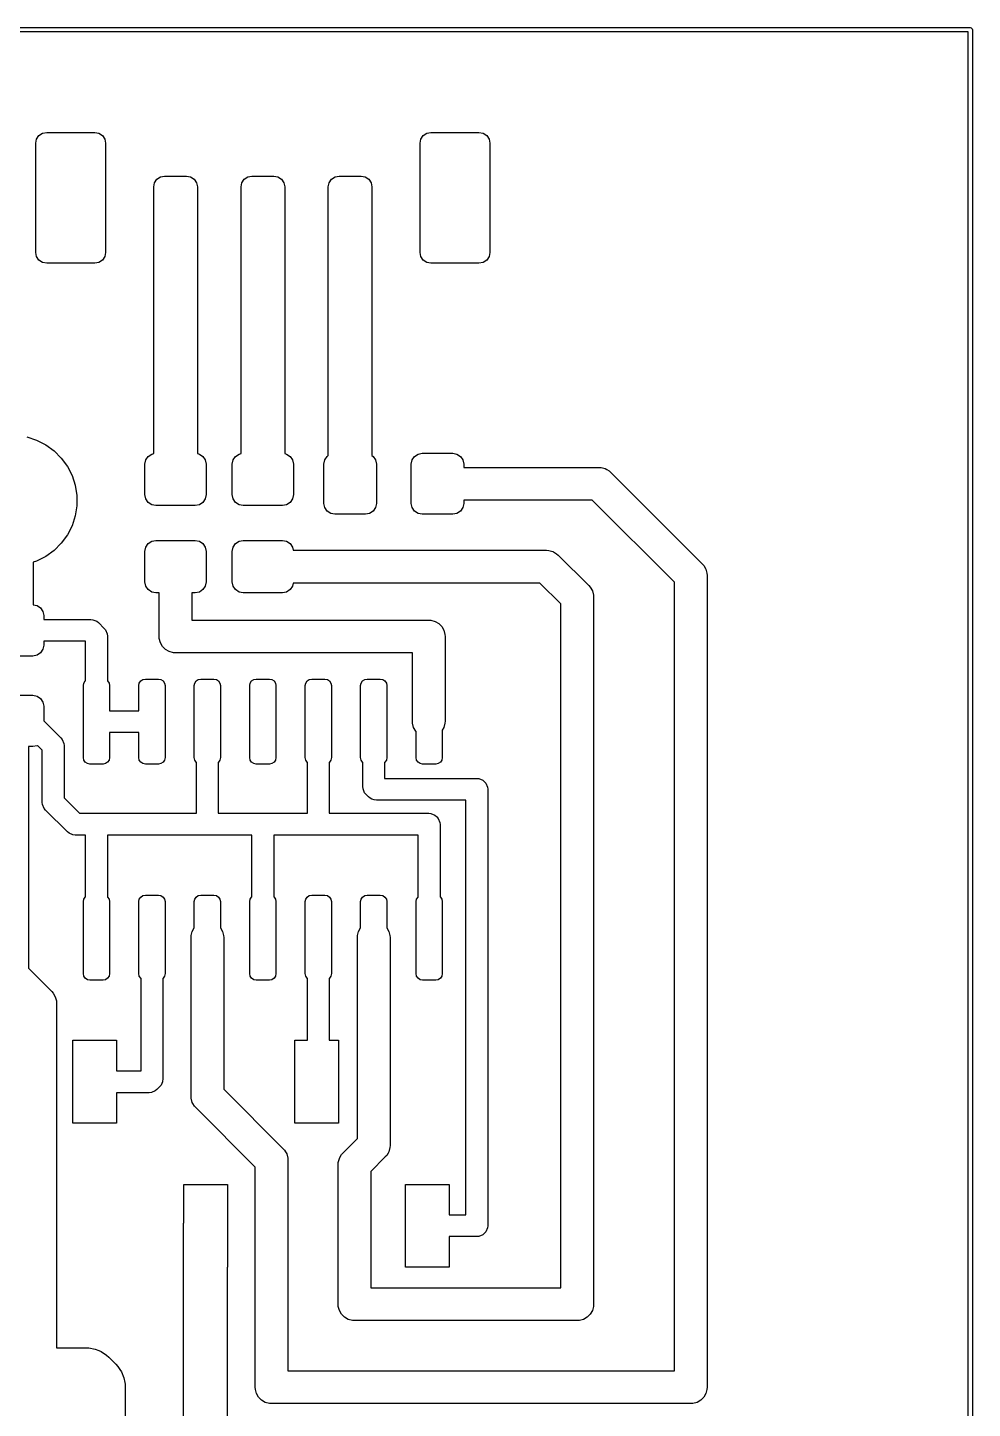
# Model space of a CAD drawing. Header units: millimetres. Extents: x 112.3 to 187.7, y -128.1 to -63.8.
# Drawn here: x 166.11 to 187.75, y -95.38 to -63.75 of the extents above; entities that cross this region are included whole.
import ezdxf

# ---------------------------------------------------------------- set-up
doc = ezdxf.new("R2010")
doc.units = ezdxf.units.MM
doc.layers.add('F.Cu', color=13, linetype='CONTINUOUS', true_color=0xc83434)

msp = doc.modelspace()

# ---------------------------------------------------------------- linework, layer by layer
at = {"layer": 'F.Cu', "linetype": 'CONTINUOUS'}
for p, q in [((112.4, -63.75), (187.699999, -63.75)), ((187.649999, -63.85), (112.45, -63.85)), ((187.649999, -128.049999), (187.649999, -63.85)), ((187.699999, -63.75), (187.719133, -63.753806)), ((187.719133, -63.753806), (187.746193, -63.780866)), ((187.746193, -63.780866), (187.749999, -63.8)), ((187.749999, -63.8), (187.749999, -128.099999)), ((166.3, -66.4), (166.31903, -66.304329)), ((166.3, -68.9), (166.3, -66.4)), ((166.31903, -66.304329), (166.373223, -66.223223)), ((166.373223, -66.223223), (166.454329, -66.16903)), ((166.454329, -66.16903), (166.55, -66.15)), ((166.55, -66.15), (167.65, -66.15)), ((167.65, -66.15), (167.745671, -66.16903)), ((167.745671, -66.16903), (167.826777, -66.223223)), ((167.826777, -66.223223), (167.88097, -66.304329)), ((167.88097, -66.304329), (167.9, -66.4)), ((167.9, -66.4), (167.9, -68.9)), ((175.1, -66.4), (175.11903, -66.304329)), ((175.1, -68.9), (175.1, -66.4)), ((175.11903, -66.304329), (175.173223, -66.223223)), ((175.173223, -66.223223), (175.254329, -66.16903)), ((175.254329, -66.16903), (175.35, -66.15)), ((175.35, -66.15), (176.45, -66.15)), ((176.45, -66.15), (176.545671, -66.16903)), ((176.545671, -66.16903), (176.626777, -66.223223)), ((176.626777, -66.223223), (176.68097, -66.304329)), ((176.68097, -66.304329), (176.7, -66.4)), ((176.7, -66.4), (176.7, -68.9)), ((169, -67.4), (169.01903, -67.304329)), ((169.01903, -67.304329), (169.073223, -67.223223)), ((169.073223, -67.223223), (169.154329, -67.16903)), ((169.154329, -67.16903), (169.25, -67.15)), ((169.25, -67.15), (169.75, -67.15)), ((169.75, -67.15), (169.845671, -67.16903)), ((169.845671, -67.16903), (169.926777, -67.223223)), ((169.926777, -67.223223), (169.98097, -67.304329)), ((169.98097, -67.304329), (170, -67.4)), ((171, -67.4), (171.01903, -67.304329)), ((171.01903, -67.304329), (171.073223, -67.223223)), ((171.073223, -67.223223), (171.154329, -67.16903)), ((171.154329, -67.16903), (171.25, -67.15)), ((171.25, -67.15), (171.75, -67.15)), ((171.75, -67.15), (171.845671, -67.16903)), ((171.845671, -67.16903), (171.926777, -67.223223)), ((171.926777, -67.223223), (171.98097, -67.304329)), ((171.98097, -67.304329), (172, -67.4)), ((173, -67.4), (173.01903, -67.304329)), ((173.01903, -67.304329), (173.073223, -67.223223)), ((173.073223, -67.223223), (173.154329, -67.16903)), ((173.154329, -67.16903), (173.25, -67.15)), ((173.25, -67.15), (173.75, -67.15)), ((173.75, -67.15), (173.845671, -67.16903)), ((173.845671, -67.16903), (173.926777, -67.223223)), ((173.926777, -67.223223), (173.98097, -67.304329)), ((173.98097, -67.304329), (174, -67.4)), ((169, -69.9), (169, -67.4)), ((170, -67.4), (170, -69.9)), ((171, -69.9), (171, -67.4)), ((172, -67.4), (172, -69.9)), ((173, -69.9), (173, -67.4)), ((174, -67.4), (174, -69.9)), ((166.31903, -68.995671), (166.3, -68.9)), ((167.9, -68.9), (167.88097, -68.995671)), ((175.11903, -68.995671), (175.1, -68.9)), ((176.7, -68.9), (176.68097, -68.995671)), ((166.373223, -69.076777), (166.31903, -68.995671)), ((166.454329, -69.13097), (166.373223, -69.076777)), ((166.55, -69.15), (166.454329, -69.13097)), ((167.65, -69.15), (166.55, -69.15)), ((167.745671, -69.13097), (167.65, -69.15)), ((167.826777, -69.076777), (167.745671, -69.13097)), ((167.88097, -68.995671), (167.826777, -69.076777)), ((175.173223, -69.076777), (175.11903, -68.995671)), ((175.254329, -69.13097), (175.173223, -69.076777)), ((175.35, -69.15), (175.254329, -69.13097)), ((176.45, -69.15), (175.35, -69.15)), ((176.545671, -69.13097), (176.45, -69.15)), ((176.626777, -69.076777), (176.545671, -69.13097)), ((176.68097, -68.995671), (176.626777, -69.076777)), ((169, -73.509945), (169, -69.9)), ((170, -69.9), (170, -73.509945)), ((171, -73.509945), (171, -69.9)), ((172, -69.9), (172, -73.509945)), ((173, -73.555331), (173, -69.9)), ((174, -69.9), (174, -73.555331)), ((166.094049, -73.128398), (166.317906, -73.201134)), ((166.317906, -73.201134), (166.527629, -73.307993)), ((166.527629, -73.307993), (166.718053, -73.446344)), ((166.718053, -73.446344), (166.88449, -73.612781)), ((166.88449, -73.612781), (167.022841, -73.803205)), ((168.8, -73.75), (168.81903, -73.654329)), ((168.81903, -73.654329), (168.873223, -73.573223)), ((168.873223, -73.573223), (168.954329, -73.51903)), ((168.954329, -73.51903), (169, -73.509945)), ((170, -73.509945), (170.045671, -73.51903)), ((170.045671, -73.51903), (170.126777, -73.573223)), ((170.126777, -73.573223), (170.18097, -73.654329)), ((170.18097, -73.654329), (170.2, -73.75)), ((170.8, -73.75), (170.81903, -73.654329)), ((170.81903, -73.654329), (170.873223, -73.573223)), ((170.873223, -73.573223), (170.954329, -73.51903)), ((170.954329, -73.51903), (171, -73.509945)), ((172, -73.509945), (172.045671, -73.51903)), ((172.045671, -73.51903), (172.126777, -73.573223)), ((172.126777, -73.573223), (172.18097, -73.654329)), ((172.18097, -73.654329), (172.2, -73.75)), ((172.9, -73.75), (172.91903, -73.654329)), ((172.91903, -73.654329), (172.973223, -73.573223)), ((172.973223, -73.573223), (173, -73.555331)), ((174, -73.555331), (174.026777, -73.573223)), ((174.026777, -73.573223), (174.08097, -73.654329)), ((174.08097, -73.654329), (174.1, -73.75)), ((174.9, -73.75), (174.91903, -73.654329)), ((174.91903, -73.654329), (174.973223, -73.573223)), ((174.973223, -73.573223), (175.054329, -73.51903)), ((175.054329, -73.51903), (175.15, -73.5)), ((175.15, -73.5), (175.85, -73.5)), ((175.85, -73.5), (175.945671, -73.51903)), ((175.945671, -73.51903), (176.026777, -73.573223)), ((176.026777, -73.573223), (176.08097, -73.654329)), ((176.08097, -73.654329), (176.1, -73.75)), ((167.022841, -73.803205), (167.1297, -74.012928)), ((167.1297, -74.012928), (167.202436, -74.236785)), ((168.8, -74.45), (168.8, -73.75)), ((170.2, -73.75), (170.2, -74.45)), ((170.8, -74.45), (170.8, -73.75)), ((172.2, -73.75), (172.2, -74.45)), ((172.9, -74.65), (172.9, -73.75)), ((174.1, -73.75), (174.1, -74.65)), ((174.9, -74.65), (174.9, -73.75)), ((176.1, -73.75), (176.1, -73.825)), ((176.1, -73.825), (179.2, -73.825)), ((179.2, -73.825), (179.248932, -73.828207)), ((179.248932, -73.828207), (179.248947, -73.828207)), ((179.248947, -73.828207), (179.343507, -73.853545)), ((179.343507, -73.853545), (179.374537, -73.871461)), ((179.374537, -73.871461), (179.428286, -73.902492)), ((179.428286, -73.902492), (179.428294, -73.9025)), ((179.428294, -73.9025), (179.465165, -73.934835)), ((179.465165, -73.934835), (181.565165, -76.034835)), ((167.202436, -74.236785), (167.239257, -74.469264)), ((167.239257, -74.469264), (167.239257, -74.704642)), ((168.81903, -74.545671), (168.8, -74.45)), ((168.873223, -74.626777), (168.81903, -74.545671)), ((168.954329, -74.68097), (168.873223, -74.626777)), ((170.126777, -74.626777), (170.045671, -74.68097)), ((170.18097, -74.545671), (170.126777, -74.626777)), ((170.2, -74.45), (170.18097, -74.545671)), ((170.81903, -74.545671), (170.8, -74.45)), ((170.873223, -74.626777), (170.81903, -74.545671)), ((170.954329, -74.68097), (170.873223, -74.626777)), ((172.126777, -74.626777), (172.045671, -74.68097)), ((172.18097, -74.545671), (172.126777, -74.626777)), ((172.2, -74.45), (172.18097, -74.545671)), ((172.91903, -74.745671), (172.9, -74.65)), ((174.1, -74.65), (174.08097, -74.745671)), ((174.91903, -74.745671), (174.9, -74.65)), ((176.1, -74.65), (176.08097, -74.745671)), ((179.04467, -74.575), (176.1, -74.575)), ((176.1, -74.575), (176.1, -74.65)), ((180.925, -76.45533), (179.04467, -74.575)), ((167.202436, -74.937121), (167.1297, -75.160978)), ((167.239257, -74.704642), (167.202436, -74.937121)), ((169.05, -74.7), (168.954329, -74.68097)), ((169.95, -74.7), (169.05, -74.7)), ((170.045671, -74.68097), (169.95, -74.7)), ((171.05, -74.7), (170.954329, -74.68097)), ((171.95, -74.7), (171.05, -74.7)), ((172.045671, -74.68097), (171.95, -74.7)), ((172.973223, -74.826777), (172.91903, -74.745671)), ((173.054329, -74.88097), (172.973223, -74.826777)), ((173.15, -74.9), (173.054329, -74.88097)), ((173.85, -74.9), (173.15, -74.9)), ((173.945671, -74.88097), (173.85, -74.9)), ((174.026777, -74.826777), (173.945671, -74.88097)), ((174.08097, -74.745671), (174.026777, -74.826777)), ((174.973223, -74.826777), (174.91903, -74.745671)), ((175.054329, -74.88097), (174.973223, -74.826777)), ((175.15, -74.9), (175.054329, -74.88097)), ((175.85, -74.9), (175.15, -74.9)), ((175.945671, -74.88097), (175.85, -74.9)), ((176.026777, -74.826777), (175.945671, -74.88097)), ((176.08097, -74.745671), (176.026777, -74.826777)), ((167.1297, -75.160978), (167.022841, -75.370701)), ((166.88449, -75.561125), (166.718053, -75.727562)), ((167.022841, -75.370701), (166.88449, -75.561125)), ((168.81903, -75.654329), (168.873223, -75.573223)), ((168.873223, -75.573223), (168.954329, -75.51903)), ((168.954329, -75.51903), (169.05, -75.5)), ((169.05, -75.5), (169.95, -75.5)), ((169.95, -75.5), (170.045671, -75.51903)), ((170.045671, -75.51903), (170.126777, -75.573223)), ((170.126777, -75.573223), (170.18097, -75.654329)), ((170.81903, -75.654329), (170.873223, -75.573223)), ((170.873223, -75.573223), (170.954329, -75.51903)), ((170.954329, -75.51903), (171.05, -75.5)), ((171.05, -75.5), (171.95, -75.5)), ((171.95, -75.5), (172.045671, -75.51903)), ((172.045671, -75.51903), (172.126777, -75.573223)), ((172.126777, -75.573223), (172.18097, -75.654329)), ((166.527629, -75.865913), (166.317906, -75.972772)), ((166.718053, -75.727562), (166.527629, -75.865913)), ((168.8, -75.75), (168.81903, -75.654329)), ((168.8, -76.45), (168.8, -75.75)), ((170.18097, -75.654329), (170.2, -75.75)), ((170.2, -75.75), (170.2, -76.45)), ((170.8, -75.75), (170.81903, -75.654329)), ((170.8, -76.45), (170.8, -75.75)), ((172.18097, -75.654329), (172.195027, -75.725)), ((172.195027, -75.725), (178, -75.725)), ((178, -75.725), (178.048932, -75.728207)), ((178.048932, -75.728207), (178.048947, -75.728207)), ((178.048947, -75.728207), (178.143507, -75.753545)), ((178.143507, -75.753545), (178.156606, -75.761108)), ((178.156606, -75.761108), (178.228286, -75.802492)), ((178.228286, -75.802492), (178.228294, -75.8025)), ((178.228294, -75.8025), (178.265165, -75.834835)), ((178.265165, -75.834835), (178.965165, -76.534835)), ((166.317906, -75.972772), (166.243881, -75.996824)), ((166.243881, -75.996824), (166.243881, -76.974756)), ((181.565165, -76.034835), (181.597499, -76.071705)), ((181.597499, -76.071705), (181.597508, -76.071714)), ((181.597508, -76.071714), (181.646455, -76.156494)), ((181.646455, -76.156494), (181.671792, -76.251053)), ((168.81903, -76.545671), (168.8, -76.45)), ((168.873223, -76.626777), (168.81903, -76.545671)), ((170.18097, -76.545671), (170.126777, -76.626777)), ((170.2, -76.45), (170.18097, -76.545671)), ((170.81903, -76.545671), (170.8, -76.45)), ((170.873223, -76.626777), (170.81903, -76.545671)), ((172.18097, -76.545671), (172.126777, -76.626777)), ((172.195027, -76.475), (172.18097, -76.545671)), ((177.84467, -76.475), (172.195027, -76.475)), ((178.325, -76.95533), (177.84467, -76.475)), ((178.965165, -76.534835), (178.997499, -76.571705)), ((180.925, -94.525), (180.925, -76.45533)), ((181.671792, -76.251053), (181.675, -76.3)), ((181.675, -76.3), (181.675, -94.9)), ((168.954329, -76.68097), (168.873223, -76.626777)), ((169.05, -76.7), (168.954329, -76.68097)), ((169.125, -76.7), (169.05, -76.7)), ((169.125, -77.7), (169.125, -76.7)), ((169.95, -76.7), (169.875, -76.7)), ((169.875, -76.7), (169.875, -77.325)), ((170.045671, -76.68097), (169.95, -76.7)), ((170.126777, -76.626777), (170.045671, -76.68097)), ((170.954329, -76.68097), (170.873223, -76.626777)), ((171.05, -76.7), (170.954329, -76.68097)), ((171.95, -76.7), (171.05, -76.7)), ((172.045671, -76.68097), (171.95, -76.7)), ((172.126777, -76.626777), (172.045671, -76.68097)), ((178.997499, -76.571705), (178.997508, -76.571714)), ((178.997508, -76.571714), (179.046455, -76.656494)), ((179.046455, -76.656494), (179.071792, -76.751053)), ((179.071792, -76.751053), (179.075, -76.8)), ((179.075, -76.8), (179.075, -93)), ((166.243881, -76.974756), (166.327979, -76.991485)), ((166.327979, -76.991485), (166.409085, -77.045678)), ((166.409085, -77.045678), (166.463278, -77.126784)), ((166.463278, -77.126784), (166.482308, -77.222455)), ((178.325, -92.625), (178.325, -76.95533)), ((166.482308, -77.222455), (166.482308, -77.309955)), ((166.482308, -77.309955), (167.559955, -77.309955)), ((167.559955, -77.309955), (167.608728, -77.314759)), ((167.608728, -77.314759), (167.698848, -77.352088)), ((167.698848, -77.352088), (167.698852, -77.352092)), ((167.698852, -77.352092), (167.736732, -77.383178)), ((167.736732, -77.383178), (167.866776, -77.513223)), ((169.875, -77.325), (175.3, -77.325)), ((175.3, -77.325), (175.348947, -77.328208)), ((175.348947, -77.328208), (175.443506, -77.353545)), ((175.443506, -77.353545), (175.528286, -77.402492)), ((175.528286, -77.402492), (175.597508, -77.471714)), ((175.597508, -77.471714), (175.646455, -77.556494)), ((167.44, -77.809955), (166.482308, -77.809955)), ((166.482308, -77.809955), (166.482308, -77.897455)), ((167.44, -78.71488), (167.44, -77.809955)), ((167.866776, -77.513223), (167.897862, -77.551102)), ((167.897862, -77.551102), (167.897867, -77.551107)), ((167.897867, -77.551107), (167.935196, -77.641227)), ((167.935196, -77.641227), (167.94, -77.69)), ((167.94, -77.69), (167.94, -78.71488)), ((169.128208, -77.748947), (169.125, -77.7)), ((169.153545, -77.843506), (169.128208, -77.748947)), ((175.646455, -77.556494), (175.671792, -77.651053)), ((175.671792, -77.651053), (175.675, -77.7)), ((175.675, -77.7), (175.675, -79.64)), ((166.327979, -78.128425), (166.232308, -78.147455)), ((166.409085, -78.074232), (166.327979, -78.128425)), ((166.463278, -77.993126), (166.409085, -78.074232)), ((166.482308, -77.897455), (166.463278, -77.993126)), ((169.202492, -77.928286), (169.153545, -77.843506)), ((169.271714, -77.997508), (169.202492, -77.928286)), ((169.356494, -78.046455), (169.271714, -77.997508)), ((169.451053, -78.071792), (169.356494, -78.046455)), ((169.5, -78.075), (169.451053, -78.071792)), ((174.925, -78.075), (169.5, -78.075)), ((174.925, -79.64), (174.925, -78.075)), ((166.232308, -78.147455), (165.282308, -78.147455)), ((167.39, -78.825), (167.401418, -78.767597)), ((167.401418, -78.767597), (167.433934, -78.718934)), ((167.433934, -78.718934), (167.44, -78.71488)), ((167.94, -78.71488), (167.946066, -78.718934)), ((167.946066, -78.718934), (167.978582, -78.767597)), ((167.978582, -78.767597), (167.99, -78.825)), ((168.66, -78.825), (168.671418, -78.767597)), ((168.671418, -78.767597), (168.703934, -78.718934)), ((168.703934, -78.718934), (168.752597, -78.686418)), ((168.752597, -78.686418), (168.81, -78.675)), ((168.81, -78.675), (169.11, -78.675)), ((169.11, -78.675), (169.167403, -78.686418)), ((169.167403, -78.686418), (169.216066, -78.718934)), ((169.216066, -78.718934), (169.248582, -78.767597)), ((169.248582, -78.767597), (169.26, -78.825)), ((169.93, -78.825), (169.941418, -78.767597)), ((169.941418, -78.767597), (169.973934, -78.718934)), ((169.973934, -78.718934), (170.022597, -78.686418)), ((170.022597, -78.686418), (170.08, -78.675)), ((170.08, -78.675), (170.38, -78.675)), ((170.38, -78.675), (170.437403, -78.686418)), ((170.437403, -78.686418), (170.486066, -78.718934)), ((170.486066, -78.718934), (170.518582, -78.767597)), ((170.518582, -78.767597), (170.53, -78.825)), ((171.2, -78.825), (171.211418, -78.767597)), ((171.211418, -78.767597), (171.243934, -78.718934)), ((171.243934, -78.718934), (171.292597, -78.686418)), ((171.292597, -78.686418), (171.35, -78.675)), ((171.35, -78.675), (171.65, -78.675)), ((171.65, -78.675), (171.707403, -78.686418)), ((171.707403, -78.686418), (171.756066, -78.718934)), ((171.756066, -78.718934), (171.788582, -78.767597)), ((171.788582, -78.767597), (171.8, -78.825)), ((172.47, -78.825), (172.481418, -78.767597)), ((172.481418, -78.767597), (172.513934, -78.718934)), ((172.513934, -78.718934), (172.562597, -78.686418)), ((172.562597, -78.686418), (172.62, -78.675)), ((172.62, -78.675), (172.92, -78.675)), ((172.92, -78.675), (172.977403, -78.686418)), ((172.977403, -78.686418), (173.026066, -78.718934)), ((173.026066, -78.718934), (173.058582, -78.767597)), ((173.058582, -78.767597), (173.07, -78.825)), ((173.74, -78.825), (173.751418, -78.767597)), ((173.751418, -78.767597), (173.783934, -78.718934)), ((173.783934, -78.718934), (173.832597, -78.686418)), ((173.832597, -78.686418), (173.89, -78.675)), ((173.89, -78.675), (174.19, -78.675)), ((174.19, -78.675), (174.247403, -78.686418)), ((174.247403, -78.686418), (174.296066, -78.718934)), ((174.296066, -78.718934), (174.328582, -78.767597)), ((174.328582, -78.767597), (174.34, -78.825)), ((165.282308, -79.047455), (166.232308, -79.047455)), ((166.232308, -79.047455), (166.327979, -79.066485)), ((166.327979, -79.066485), (166.409085, -79.120678)), ((167.39, -80.475), (167.39, -78.825)), ((167.99, -78.825), (167.99, -79.4)), ((168.66, -79.4), (168.66, -78.825)), ((169.26, -78.825), (169.26, -80.475)), ((169.93, -80.475), (169.93, -78.825)), ((170.53, -78.825), (170.53, -80.475)), ((171.2, -80.475), (171.2, -78.825)), ((171.8, -78.825), (171.8, -80.475)), ((172.47, -80.475), (172.47, -78.825)), ((173.07, -78.825), (173.07, -80.475)), ((173.74, -80.475), (173.74, -78.825)), ((174.34, -78.825), (174.34, -80.475)), ((166.409085, -79.120678), (166.463278, -79.201784)), ((166.463278, -79.201784), (166.482308, -79.297455)), ((166.482308, -79.297455), (166.482308, -79.628754)), ((167.99, -79.4), (168.66, -79.4)), ((166.482308, -79.628754), (166.876776, -80.023223)), ((174.928208, -79.688947), (174.925, -79.64)), ((174.953545, -79.783506), (174.928208, -79.688947)), ((175.671792, -79.688947), (175.646455, -79.783506)), ((175.675, -79.64), (175.671792, -79.688947)), ((166.876776, -80.023223), (166.907862, -80.061102)), ((168.66, -79.9), (167.99, -79.9)), ((167.99, -79.9), (167.99, -80.475)), ((168.66, -80.475), (168.66, -79.9)), ((175.002492, -79.868286), (174.953545, -79.783506)), ((175.01, -79.875794), (175.002492, -79.868286)), ((175.01, -80.475), (175.01, -79.875794)), ((175.646455, -79.783506), (175.61, -79.846648)), ((175.61, -79.846648), (175.61, -80.475)), ((166.232308, -80.222455), (166.132308, -80.222455)), ((166.132308, -80.222455), (166.132308, -85.301978)), ((166.327979, -80.203425), (166.232308, -80.222455)), ((166.341102, -80.194656), (166.327979, -80.203425)), ((166.45, -80.303553), (166.341102, -80.194656)), ((166.45, -81.5), (166.45, -80.303553)), ((166.907862, -80.061102), (166.907867, -80.061107)), ((166.907867, -80.061107), (166.945196, -80.151227)), ((166.945196, -80.151227), (166.95, -80.2)), ((166.95, -80.2), (166.95, -81.396446)), ((167.401418, -80.532403), (167.39, -80.475)), ((167.433934, -80.581066), (167.401418, -80.532403)), ((167.482597, -80.613582), (167.433934, -80.581066)), ((167.54, -80.625), (167.482597, -80.613582)), ((167.84, -80.625), (167.54, -80.625)), ((167.897403, -80.613582), (167.84, -80.625)), ((167.946066, -80.581066), (167.897403, -80.613582)), ((167.978582, -80.532403), (167.946066, -80.581066)), ((167.99, -80.475), (167.978582, -80.532403)), ((168.671418, -80.532403), (168.66, -80.475)), ((168.703934, -80.581066), (168.671418, -80.532403)), ((168.752597, -80.613582), (168.703934, -80.581066)), ((168.81, -80.625), (168.752597, -80.613582)), ((169.11, -80.625), (168.81, -80.625)), ((169.167403, -80.613582), (169.11, -80.625)), ((169.216066, -80.581066), (169.167403, -80.613582)), ((169.248582, -80.532403), (169.216066, -80.581066)), ((169.26, -80.475), (169.248582, -80.532403)), ((169.941418, -80.532403), (169.93, -80.475)), ((169.973934, -80.581066), (169.941418, -80.532403)), ((169.98, -80.585119), (169.973934, -80.581066)), ((169.98, -81.75), (169.98, -80.585119)), ((170.486066, -80.581066), (170.48, -80.585119)), ((170.48, -80.585119), (170.48, -81.75)), ((170.518582, -80.532403), (170.486066, -80.581066)), ((170.53, -80.475), (170.518582, -80.532403)), ((171.211418, -80.532403), (171.2, -80.475)), ((171.243934, -80.581066), (171.211418, -80.532403)), ((171.292597, -80.613582), (171.243934, -80.581066)), ((171.35, -80.625), (171.292597, -80.613582)), ((171.65, -80.625), (171.35, -80.625)), ((171.707403, -80.613582), (171.65, -80.625)), ((171.756066, -80.581066), (171.707403, -80.613582)), ((171.788582, -80.532403), (171.756066, -80.581066)), ((171.8, -80.475), (171.788582, -80.532403)), ((172.481418, -80.532403), (172.47, -80.475)), ((172.513934, -80.581066), (172.481418, -80.532403)), ((172.52, -80.585119), (172.513934, -80.581066)), ((172.52, -81.75), (172.52, -80.585119)), ((173.026066, -80.581066), (173.02, -80.585119)), ((173.02, -80.585119), (173.02, -81.75)), ((173.058582, -80.532403), (173.026066, -80.581066)), ((173.07, -80.475), (173.058582, -80.532403)), ((173.751418, -80.532403), (173.74, -80.475)), ((173.783934, -80.581066), (173.751418, -80.532403)), ((173.79, -80.585119), (173.783934, -80.581066)), ((173.79, -81.14), (173.79, -80.585119)), ((174.296066, -80.581066), (174.29, -80.585119)), ((174.29, -80.585119), (174.29, -80.95)), ((174.328582, -80.532403), (174.296066, -80.581066)), ((174.34, -80.475), (174.328582, -80.532403)), ((175.021418, -80.532403), (175.01, -80.475)), ((175.053934, -80.581066), (175.021418, -80.532403)), ((175.102597, -80.613582), (175.053934, -80.581066)), ((175.16, -80.625), (175.102597, -80.613582)), ((175.46, -80.625), (175.16, -80.625)), ((175.517403, -80.613582), (175.46, -80.625)), ((175.566066, -80.581066), (175.517403, -80.613582)), ((175.598582, -80.532403), (175.566066, -80.581066)), ((175.61, -80.475), (175.598582, -80.532403)), ((174.29, -80.95), (176.4, -80.95)), ((176.4, -80.95), (176.448773, -80.954804)), ((176.448773, -80.954804), (176.538893, -80.992133)), ((173.794804, -81.188773), (173.79, -81.14)), ((173.832133, -81.278893), (173.794804, -81.188773)), ((173.832137, -81.278897), (173.832133, -81.278893)), ((173.863223, -81.316777), (173.832137, -81.278897)), ((176.538893, -80.992133), (176.607867, -81.061107)), ((176.607867, -81.061107), (176.645196, -81.151227)), ((176.645196, -81.151227), (176.65, -81.2)), ((176.65, -81.2), (176.65, -91.2)), ((166.454804, -81.548773), (166.45, -81.5)), ((166.492133, -81.638893), (166.454804, -81.548773)), ((166.95, -81.396446), (167.303554, -81.75)), ((173.923223, -81.376777), (173.863223, -81.316777)), ((173.961108, -81.407868), (173.923223, -81.376777)), ((173.999505, -81.423772), (173.961108, -81.407868)), ((174.051227, -81.445196), (173.999505, -81.423772)), ((174.1, -81.45), (174.051227, -81.445196)), ((176.15, -81.45), (174.1, -81.45)), ((176.15, -90.95), (176.15, -81.45)), ((166.492137, -81.638897), (166.492133, -81.638893)), ((166.523223, -81.676777), (166.492137, -81.638897)), ((167.023223, -82.176777), (166.523223, -81.676777)), ((167.303554, -81.75), (167.8, -81.75)), ((167.8, -81.75), (169.98, -81.75)), ((170.48, -81.75), (171.5, -81.75)), ((171.5, -81.75), (172.52, -81.75)), ((173.02, -81.75), (175.3, -81.75)), ((175.3, -81.75), (175.348773, -81.754804)), ((175.348773, -81.754804), (175.438893, -81.792133)), ((175.438893, -81.792133), (175.438897, -81.792137)), ((175.438897, -81.792137), (175.476777, -81.823223)), ((175.476777, -81.823223), (175.486777, -81.833223)), ((175.486777, -81.833223), (175.517862, -81.871102)), ((175.517862, -81.871102), (175.517867, -81.871107)), ((175.517867, -81.871107), (175.555196, -81.961227)), ((167.061108, -82.207868), (167.023223, -82.176777)), ((167.151228, -82.245197), (167.061108, -82.207868)), ((167.151237, -82.245197), (167.151228, -82.245197)), ((167.2, -82.25), (167.151237, -82.245197)), ((167.44, -82.25), (167.2, -82.25)), ((167.44, -83.66488), (167.44, -82.25)), ((170.2, -82.25), (167.94, -82.25)), ((167.94, -82.25), (167.94, -83.66488)), ((171.25, -82.25), (170.2, -82.25)), ((171.25, -83.66488), (171.25, -82.25)), ((172.8, -82.25), (171.75, -82.25)), ((171.75, -82.25), (171.75, -83.66488)), ((175.06, -82.25), (172.8, -82.25)), ((175.06, -83.66488), (175.06, -82.25)), ((175.555196, -81.961227), (175.56, -82.01)), ((175.56, -82.01), (175.56, -83.66488)), ((167.39, -83.775), (167.401418, -83.717597)), ((167.39, -85.425), (167.39, -83.775)), ((167.401418, -83.717597), (167.433934, -83.668934)), ((167.433934, -83.668934), (167.44, -83.66488)), ((167.94, -83.66488), (167.946066, -83.668934)), ((167.946066, -83.668934), (167.978582, -83.717597)), ((167.978582, -83.717597), (167.99, -83.775)), ((167.99, -83.775), (167.99, -85.425)), ((168.66, -83.775), (168.671418, -83.717597)), ((168.66, -85.425), (168.66, -83.775)), ((168.671418, -83.717597), (168.703934, -83.668934)), ((168.703934, -83.668934), (168.752597, -83.636418)), ((168.752597, -83.636418), (168.81, -83.625)), ((168.81, -83.625), (169.11, -83.625)), ((169.11, -83.625), (169.167403, -83.636418)), ((169.167403, -83.636418), (169.216066, -83.668934)), ((169.216066, -83.668934), (169.248582, -83.717597)), ((169.248582, -83.717597), (169.26, -83.775)), ((169.26, -83.775), (169.26, -85.425)), ((169.93, -83.775), (169.941418, -83.717597)), ((169.93, -84.37603), (169.93, -83.775)), ((169.941418, -83.717597), (169.973934, -83.668934)), ((169.973934, -83.668934), (170.022597, -83.636418)), ((170.022597, -83.636418), (170.08, -83.625)), ((170.08, -83.625), (170.38, -83.625)), ((170.38, -83.625), (170.437403, -83.636418)), ((170.437403, -83.636418), (170.486066, -83.668934)), ((170.486066, -83.668934), (170.518582, -83.717597)), ((170.518582, -83.717597), (170.53, -83.775)), ((170.53, -83.775), (170.53, -84.37603)), ((171.2, -83.775), (171.211418, -83.717597)), ((171.2, -85.425), (171.2, -83.775)), ((171.211418, -83.717597), (171.243934, -83.668934)), ((171.243934, -83.668934), (171.25, -83.66488)), ((171.75, -83.66488), (171.756066, -83.668934)), ((171.756066, -83.668934), (171.788582, -83.717597)), ((171.788582, -83.717597), (171.8, -83.775)), ((171.8, -83.775), (171.8, -85.425)), ((172.47, -83.775), (172.481418, -83.717597)), ((172.47, -85.425), (172.47, -83.775)), ((172.481418, -83.717597), (172.513934, -83.668934)), ((172.513934, -83.668934), (172.562597, -83.636418)), ((172.562597, -83.636418), (172.62, -83.625)), ((172.62, -83.625), (172.92, -83.625)), ((172.92, -83.625), (172.977403, -83.636418)), ((172.977403, -83.636418), (173.026066, -83.668934)), ((173.026066, -83.668934), (173.058582, -83.717597)), ((173.058582, -83.717597), (173.07, -83.775)), ((173.07, -83.775), (173.07, -85.425)), ((173.74, -83.775), (173.751418, -83.717597)), ((173.74, -84.37603), (173.74, -83.775)), ((173.751418, -83.717597), (173.783934, -83.668934)), ((173.783934, -83.668934), (173.832597, -83.636418)), ((173.832597, -83.636418), (173.89, -83.625)), ((173.89, -83.625), (174.19, -83.625)), ((174.19, -83.625), (174.247403, -83.636418)), ((174.247403, -83.636418), (174.296066, -83.668934)), ((174.296066, -83.668934), (174.328582, -83.717597)), ((174.328582, -83.717597), (174.34, -83.775)), ((174.34, -83.775), (174.34, -84.37603)), ((175.01, -83.775), (175.021418, -83.717597)), ((175.01, -85.425), (175.01, -83.775)), ((175.021418, -83.717597), (175.053934, -83.668934)), ((175.053934, -83.668934), (175.06, -83.66488)), ((175.56, -83.66488), (175.566066, -83.668934)), ((175.566066, -83.668934), (175.598582, -83.717597)), ((175.598582, -83.717597), (175.61, -83.775)), ((175.61, -83.775), (175.61, -85.425)), ((169.858208, -84.551053), (169.883545, -84.456494)), ((169.883545, -84.456494), (169.93, -84.37603)), ((170.53, -84.37603), (170.576455, -84.456494)), ((170.576455, -84.456494), (170.601792, -84.551053)), ((173.668208, -84.551053), (173.693545, -84.456494)), ((173.693545, -84.456494), (173.74, -84.37603)), ((174.34, -84.37603), (174.386455, -84.456494)), ((174.386455, -84.456494), (174.411792, -84.551053)), ((169.855, -84.6), (169.858208, -84.551053)), ((169.855, -88.23), (169.855, -84.6)), ((170.601792, -84.551053), (170.605, -84.6)), ((170.605, -84.6), (170.605, -88.07467)), ((173.665, -84.6), (173.668208, -84.551053)), ((173.665, -89.20467), (173.665, -84.6)), ((174.411792, -84.551053), (174.415, -84.6)), ((174.415, -84.6), (174.415, -89.36)), ((166.132308, -85.301978), (166.665165, -85.834835)), ((167.401418, -85.482403), (167.39, -85.425)), ((167.433934, -85.531066), (167.401418, -85.482403)), ((167.482597, -85.563582), (167.433934, -85.531066)), ((167.54, -85.575), (167.482597, -85.563582)), ((167.84, -85.575), (167.54, -85.575)), ((167.897403, -85.563582), (167.84, -85.575)), ((167.946066, -85.531066), (167.897403, -85.563582)), ((167.978582, -85.482403), (167.946066, -85.531066)), ((167.99, -85.425), (167.978582, -85.482403)), ((168.671418, -85.482403), (168.66, -85.425)), ((168.703934, -85.531066), (168.671418, -85.482403)), ((168.71, -85.535119), (168.703934, -85.531066)), ((168.71, -87.651782), (168.71, -85.535119)), ((169.216066, -85.531066), (169.21, -85.535119)), ((169.21, -85.535119), (169.21, -87.84)), ((169.248582, -85.482403), (169.216066, -85.531066)), ((169.26, -85.425), (169.248582, -85.482403)), ((171.211418, -85.482403), (171.2, -85.425)), ((171.243934, -85.531066), (171.211418, -85.482403)), ((171.292597, -85.563582), (171.243934, -85.531066)), ((171.35, -85.575), (171.292597, -85.563582)), ((171.65, -85.575), (171.35, -85.575)), ((171.707403, -85.563582), (171.65, -85.575)), ((171.756066, -85.531066), (171.707403, -85.563582)), ((171.788582, -85.482403), (171.756066, -85.531066)), ((171.8, -85.425), (171.788582, -85.482403)), ((172.481418, -85.482403), (172.47, -85.425)), ((172.513934, -85.531066), (172.481418, -85.482403)), ((172.52, -85.535119), (172.513934, -85.531066)), ((172.52, -86.951782), (172.52, -85.535119)), ((173.026066, -85.531066), (173.02, -85.535119)), ((173.02, -85.535119), (173.02, -86.951782)), ((173.058582, -85.482403), (173.026066, -85.531066)), ((173.07, -85.425), (173.058582, -85.482403)), ((175.021418, -85.482403), (175.01, -85.425)), ((175.053934, -85.531066), (175.021418, -85.482403)), ((175.102597, -85.563582), (175.053934, -85.531066)), ((175.16, -85.575), (175.102597, -85.563582)), ((175.46, -85.575), (175.16, -85.575)), ((175.517403, -85.563582), (175.46, -85.575)), ((175.566066, -85.531066), (175.517403, -85.563582)), ((175.598582, -85.482403), (175.566066, -85.531066)), ((175.61, -85.425), (175.598582, -85.482403)), ((166.665165, -85.834835), (166.697508, -85.871714)), ((166.697508, -85.871714), (166.746455, -85.956494)), ((166.746455, -85.956494), (166.771793, -86.051053)), ((166.771793, -86.051053), (166.771793, -86.051068)), ((166.771793, -86.051068), (166.775, -86.1)), ((166.775, -86.1), (166.775, -93.99489)), ((167.150289, -88.851782), (167.150289, -86.951782)), ((167.150289, -86.951782), (168.150289, -86.951782)), ((168.150289, -86.951782), (168.150289, -87.651782)), ((172.230289, -88.851782), (172.230289, -86.951782)), ((172.230289, -86.951782), (172.52, -86.951782)), ((173.02, -86.951782), (173.230289, -86.951782)), ((173.230289, -86.951782), (173.230289, -88.851782)), ((168.150289, -87.651782), (168.71, -87.651782)), ((169.199807, -87.901782), (169.167868, -87.978892)), ((169.205196, -87.888773), (169.199807, -87.901782)), ((169.21, -87.84), (169.205196, -87.888773)), ((168.898218, -88.151782), (168.150289, -88.151782)), ((168.150289, -88.151782), (168.150289, -88.851782)), ((168.946991, -88.146978), (168.898218, -88.151782)), ((169.037111, -88.109649), (168.946991, -88.146978)), ((169.037115, -88.109644), (169.037111, -88.109649)), ((169.074995, -88.078559), (169.037115, -88.109644)), ((169.136777, -88.016777), (169.074995, -88.078559)), ((169.167868, -87.978892), (169.136777, -88.016777)), ((169.858207, -88.278931), (169.855, -88.23)), ((170.605, -88.07467), (171.965165, -89.434835)), ((169.858207, -88.278947), (169.858207, -88.278931)), ((169.883545, -88.373507), (169.858207, -88.278947)), ((169.89987, -88.401782), (169.883545, -88.373507)), ((169.932492, -88.458286), (169.89987, -88.401782)), ((169.9325, -88.458294), (169.932492, -88.458286)), ((169.964835, -88.495165), (169.9325, -88.458294)), ((171.325, -89.85533), (169.964835, -88.495165)), ((168.150289, -88.851782), (167.150289, -88.851782)), ((173.230289, -88.851782), (172.230289, -88.851782)), ((173.334835, -89.534835), (173.665, -89.20467)), ((171.965165, -89.434835), (171.997499, -89.471705)), ((171.997499, -89.471705), (171.997508, -89.471714)), ((171.997508, -89.471714), (172.015863, -89.503507)), ((172.015863, -89.503507), (172.046455, -89.556493)), ((174.386455, -89.503507), (174.368538, -89.534537)), ((174.411793, -89.408947), (174.386455, -89.503507)), ((174.415, -89.36), (174.411793, -89.408931)), ((174.411793, -89.408931), (174.411793, -89.408947)), ((172.046455, -89.556493), (172.071793, -89.651053)), ((172.071793, -89.651053), (172.071793, -89.651068)), ((172.071793, -89.651068), (172.075, -89.7)), ((172.075, -89.7), (172.075, -94.525)), ((173.225, -89.8), (173.228207, -89.751068)), ((173.225, -93), (173.225, -89.8)), ((173.228207, -89.751053), (173.253545, -89.656493)), ((173.228207, -89.751068), (173.228207, -89.751053)), ((173.253545, -89.656493), (173.271633, -89.625165)), ((173.271633, -89.625165), (173.302492, -89.571714)), ((173.302492, -89.571714), (173.3025, -89.571705)), ((173.3025, -89.571705), (173.334835, -89.534835)), ((174.305165, -89.625165), (173.975, -89.95533)), ((174.337499, -89.588294), (174.305165, -89.625165)), ((174.337508, -89.588286), (174.337499, -89.588294)), ((174.368538, -89.534537), (174.337508, -89.588286)), ((171.325, -94.9), (171.325, -89.85533)), ((173.975, -89.95533), (173.975, -92.625)), ((169.690289, -91.124374), (169.690289, -90.251782)), ((169.690289, -90.251782), (170.690289, -90.251782)), ((170.690289, -90.251782), (170.690289, -92.151782)), ((174.770289, -92.151782), (174.770289, -90.251782)), ((174.770289, -90.251782), (175.770289, -90.251782)), ((175.770289, -90.251782), (175.770289, -90.95)), ((175.770289, -90.95), (176.15, -90.95)), ((169.68, -91.212071), (169.684278, -91.146808)), ((169.68, -94.74489), (169.68, -91.212071)), ((169.684278, -91.146808), (169.690289, -91.124374)), ((176.538893, -91.407867), (176.448773, -91.445196)), ((176.607867, -91.338893), (176.538893, -91.407867)), ((176.645196, -91.248773), (176.607867, -91.338893)), ((176.65, -91.2), (176.645196, -91.248772)), ((176.645196, -91.248772), (176.645196, -91.248773)), ((176.4, -91.45), (175.770289, -91.45)), ((175.770289, -91.45), (175.770289, -92.151782)), ((176.448773, -91.445196), (176.4, -91.45)), ((170.690289, -92.151782), (170.68, -92.151782)), ((170.68, -92.151782), (170.68, -94.74489)), ((175.770289, -92.151782), (174.770289, -92.151782)), ((173.975, -92.625), (178.325, -92.625)), ((173.228208, -93.048947), (173.225, -93)), ((179.075, -93), (179.071792, -93.048947)), ((173.253545, -93.143506), (173.228208, -93.048947)), ((173.302492, -93.228286), (173.253545, -93.143506)), ((173.371714, -93.297508), (173.302492, -93.228286)), ((173.456494, -93.346455), (173.371714, -93.297508)), ((178.928286, -93.297508), (178.843506, -93.346455)), ((178.997508, -93.228286), (178.928286, -93.297508)), ((179.046455, -93.143506), (178.997508, -93.228286)), ((179.071792, -93.048947), (179.046455, -93.143506)), ((173.551053, -93.371792), (173.456494, -93.346455)), ((173.6, -93.375), (173.551053, -93.371792)), ((178.7, -93.375), (173.6, -93.375)), ((178.748947, -93.371792), (178.7, -93.375)), ((178.843506, -93.346455), (178.748947, -93.371792)), ((166.775, -93.99489), (167.44489, -93.99489)), ((167.44489, -93.99489), (167.518403, -93.998501)), ((167.518403, -93.998501), (167.662603, -94.027184)), ((167.662603, -94.027184), (167.742173, -94.060143)), ((167.742173, -94.060143), (167.798438, -94.083449)), ((167.798438, -94.083449), (167.920685, -94.165132)), ((167.920685, -94.165132), (167.97522, -94.21456)), ((167.97522, -94.21456), (168.13033, -94.36967)), ((168.13033, -94.36967), (168.179759, -94.424205)), ((168.179759, -94.424205), (168.227692, -94.495943)), ((168.227692, -94.495943), (168.261441, -94.546452)), ((168.261441, -94.546452), (168.261441, -94.546453)), ((168.261441, -94.546453), (168.317706, -94.682287)), ((172.075, -94.525), (180.925, -94.525)), ((168.317706, -94.682287), (168.339895, -94.793838)), ((168.339895, -94.793838), (168.346389, -94.826487)), ((168.346389, -94.826487), (168.35, -94.9)), ((168.35, -94.9), (168.35, -96.25)), ((169.68, -95.590128), (169.68, -94.74489)), ((170.68, -94.74489), (170.68, -95.590128)), ((171.328208, -94.948947), (171.325, -94.9)), ((181.675, -94.9), (181.671792, -94.948947)), ((171.353545, -95.043506), (171.328208, -94.948947)), ((171.402492, -95.128286), (171.353545, -95.043506)), ((171.471714, -95.197508), (171.402492, -95.128286)), ((171.556494, -95.246455), (171.471714, -95.197508)), ((181.528286, -95.197508), (181.443506, -95.246455)), ((181.597508, -95.128286), (181.528286, -95.197508)), ((181.646455, -95.043506), (181.597508, -95.128286)), ((181.671792, -94.948947), (181.646455, -95.043506)), ((171.651053, -95.271792), (171.556494, -95.246455)), ((171.7, -95.275), (171.651053, -95.271792)), ((181.3, -95.275), (171.7, -95.275)), ((181.348947, -95.271792), (181.3, -95.275)), ((181.443506, -95.246455), (181.348947, -95.271792))]:
    msp.add_line(p, q, dxfattribs=at)

doc.saveas('drawing.dxf')
